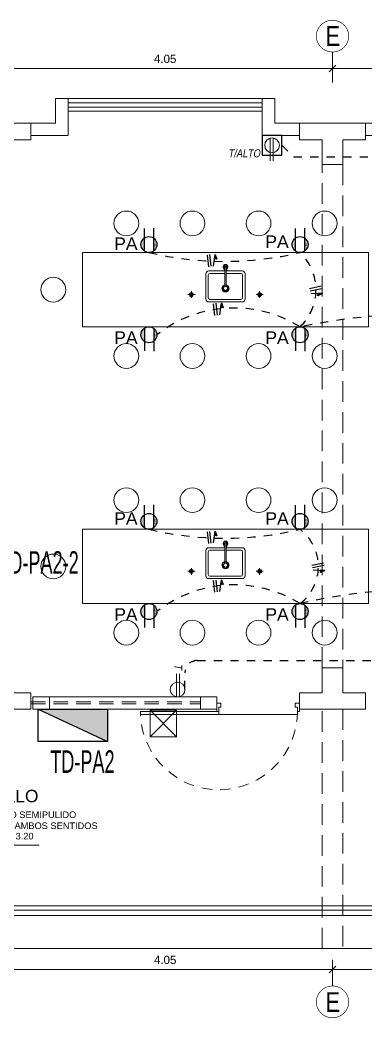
# Model space of a CAD drawing. Header units: millimetres. Extents: x 3354 to 3637, y 1117 to 1358.
# Drawn here: x 3391.22 to 3395.41, y 1125.08 to 1137.18 of the extents above; entities that cross this region are included whole.
import ezdxf

# ---------------------------------------------------------------- set-up
doc = ezdxf.new("R2010")
doc.units = ezdxf.units.MM
for name, pattern in [('DASHED', [0.75, 0.5, -0.25]), ('DASHED2', [0.375, 0.25, -0.125]), ('TRAZOS2', [0.225, 0.15, -0.075])]:
    doc.linetypes.add(name, pattern=pattern)
for name, color, linetype, lineweight in [('ACCESORIOS', 4, 'Continuous', 18), ('cables', 152, 'Continuous', 60), ('CASCO', 252, 'Continuous', 9), ('INST. TOMAC.', 3, 'DASHED', 30), ('muros', 7, 'Continuous', 5), ('TABLERO', 122, 'Continuous', 25)]:
    doc.layers.add(name, color=color, linetype=linetype, lineweight=lineweight)
for name, color, linetype in [('centro de luz', 90, 'Continuous'), ('N° cond', 141, 'Continuous'), ('TOMACORRIENTE', 240, 'Continuous')]:
    doc.layers.add(name, color=color, linetype=linetype)
doc.layers.add('Efec-muebles', color=7, linetype='Continuous', lineweight=13, true_color=0x85826f)
doc.styles.add('1', font='arial.ttf')
doc.styles.add('2-SIETE', font='ARIALN.TTF', dxfattribs={"height": 0.07})
doc.styles.add('BYE', font='ARIALN.TTF', dxfattribs={"oblique": 10, "height": 2})
doc.styles.get("Standard").update_dxf_attribs({"font": 'arial.ttf'})
doc.styles.add('style1', font='arial.ttf')
doc.styles.add('style2', font='arial.ttf')
doc.dimstyles.new('Esc  1  50', dxfattribs={"dimtxt": 0.1, "dimasz": 0.08, "dimexe": 0.2, "dimexo": 0.15, "dimgap": 0.065, "dimtad": 1, "dimzin": 4, "dimdsep": 46, "dimtxsty": 'Standard', "dimblk": 'OBLIQUE', "dimcen": 0.12, "dimdle": 0.15, "dimadec": 0, "dimazin": 0, "dimtfac": 1, "dimtix": 1, "dimtmove": 0, "dimatfit": 3, "dimldrblk": 'OBLIQUE', "dimfxl": 1, "dimarcsym": 0})

# ---------------------------------------------------------------- blocks, each defined once
blk = doc.blocks.new('lavaderok')
at = {"layer": 'Efec-muebles'}
for p, q in [((3034.3, 1661.195), (3034.122, 1661.195)), ((3034.293, 1661.245), (3034.293, 1661.234)), ((3034.3, 1661.245), (3034.293, 1661.245)), ((3034.3, 1661.234), (3034.293, 1661.234)), ((3034.3, 1661.062), (3034.3, 1661.275)), ((3034.319, 1661.062), (3034.319, 1661.275)), ((3034.327, 1661.245), (3034.319, 1661.245)), ((3034.327, 1661.234), (3034.319, 1661.234)), ((3034.497, 1661.195), (3034.319, 1661.195)), ((3034.327, 1661.245), (3034.327, 1661.234)), ((3034.102, 1661.175), (3034.102, 1660.9)), ((3034.517, 1660.9), (3034.517, 1661.175)), ((3033.897, 1660.898), (3033.897, 1660.978)), ((3034.722, 1660.898), (3034.722, 1660.978)), ((3033.943, 1660.939), (3033.856, 1660.939)), ((3034.122, 1660.88), (3034.497, 1660.88)), ((3034.767, 1660.939), (3034.68, 1660.939))]:
    blk.add_line(p, q, dxfattribs=at)
for points in [[(3034.3, 1661.225), (3034.107, 1661.225, 0.414214), (3034.072, 1661.19), (3034.072, 1660.885, 0.414214), (3034.107, 1660.85)], [(3034.107, 1660.85), (3034.512, 1660.85, 0.414214), (3034.547, 1660.885), (3034.547, 1661.19, 0.414214), (3034.512, 1661.225), (3034.319, 1661.225)]]:
    blk.add_lwpolyline(points, format="xyb", dxfattribs=at)
for centre, radius in [((3033.897, 1660.939), 0.0242), ((3033.897, 1660.939), 0.015), ((3033.897, 1660.939), 0.00883), ((3034.31, 1661.013), 0.025), ((3034.722, 1660.939), 0.0242), ((3034.722, 1660.939), 0.015), ((3034.722, 1660.939), 0.00883)]:
    blk.add_circle(centre, radius, dxfattribs=at)
for centre, radius, start, end in [((3034.122, 1661.175), 0.02, 90, 180), ((3034.31, 1661.275), 0.0296, 288.7841, 251.2159), ((3034.31, 1661.275), 0.0226, 294.9499, 245.0501), ((3034.31, 1661.275), 0.00952, 0, 180), ((3034.497, 1661.175), 0.02, 0, 90), ((3034.31, 1661.062), 0.0125, 139.6408, 40.3592), ((3034.31, 1661.013), 0.0428, 103.9271, 76.0729), ((3034.31, 1661.013), 0.0383, 99.4862, 80.5138), ((3034.31, 1661.062), 0.00953, 180, 0), ((3034.122, 1660.9), 0.02, 180, 270), ((3034.497, 1660.9), 0.02, 270, 0)]:
    blk.add_arc(centre, radius, start, end, dxfattribs=at)
blk = doc.blocks.new('_Oblique')
at = {"color": 0, "linetype": 'ByBlock', "lineweight": -2}
blk.add_line((-0.5, -0.5), (0.5, 0.5), dxfattribs=at)
blk = doc.blocks.new('*D342')
at = {"layer": 'CASCO', "color": 0, "lineweight": -2, "transparency": 16777216}
for p, q in [((3368.486, 1257.703), (3368.486, 1258.066)), ((3372.536, 1257.698), (3372.536, 1258.066)), ((3368.336, 1257.866), (3372.686, 1257.866))]:
    blk.add_line(p, q, dxfattribs=at)
at = {"layer": 'Defpoints', "color": 0, "transparency": 16777216}
for p in [(3372.536, 1257.866), (3368.486, 1257.553), (3372.536, 1257.548)]:
    blk.add_point(p, dxfattribs=at)
at = {"layer": 'CASCO', "color": 0, "lineweight": -2, "transparency": 16777216, "xscale": 0.08, "yscale": 0.08, "zscale": 0.08, "rotation": 180}
blk.add_blockref('_Oblique', (3368.486, 1257.866), dxfattribs=at)
at = {"layer": 'CASCO', "color": 0, "lineweight": -2, "transparency": 16777216, "xscale": 0.08, "yscale": 0.08, "zscale": 0.08}
blk.add_blockref('_Oblique', (3372.536, 1257.866), dxfattribs=at)
at = {"layer": 'CASCO', "color": 0, "transparency": 16777216, "insert": (3370.511, 1257.982), "char_height": 0.1, "attachment_point": 5}
blk.add_mtext('4.05', dxfattribs=at)
blk = doc.blocks.new('*D343')
at = {"layer": 'CASCO', "color": 0, "lineweight": -2, "transparency": 16777216}
for p, q in [((3372.536, 1257.698), (3372.536, 1258.066)), ((3376.586, 1257.698), (3376.586, 1258.066)), ((3372.386, 1257.866), (3376.736, 1257.866))]:
    blk.add_line(p, q, dxfattribs=at)
at = {"layer": 'Defpoints', "color": 0, "transparency": 16777216}
for p in [(3376.586, 1257.866), (3372.536, 1257.548), (3376.586, 1257.548)]:
    blk.add_point(p, dxfattribs=at)
at = {"layer": 'CASCO', "color": 0, "lineweight": -2, "transparency": 16777216, "xscale": 0.08, "yscale": 0.08, "zscale": 0.08, "rotation": 180}
blk.add_blockref('_Oblique', (3372.536, 1257.866), dxfattribs=at)
at = {"layer": 'CASCO', "color": 0, "lineweight": -2, "transparency": 16777216, "xscale": 0.08, "yscale": 0.08, "zscale": 0.08}
blk.add_blockref('_Oblique', (3376.586, 1257.866), dxfattribs=at)
at = {"layer": 'CASCO', "color": 0, "transparency": 16777216, "insert": (3374.561, 1257.982), "char_height": 0.1, "attachment_point": 5}
blk.add_mtext('4.05', dxfattribs=at)
blk = doc.blocks.new('*D354')
at = {"layer": 'CASCO', "color": 0, "lineweight": -2, "transparency": 16777216}
for p, q in [((3368.486, 1247.064), (3368.486, 1246.749)), ((3372.536, 1247.068), (3372.536, 1246.749)), ((3368.336, 1246.949), (3372.686, 1246.949))]:
    blk.add_line(p, q, dxfattribs=at)
at = {"layer": 'Defpoints', "color": 0, "transparency": 16777216}
for p in [(3368.486, 1247.214), (3372.536, 1247.218), (3372.536, 1246.949)]:
    blk.add_point(p, dxfattribs=at)
at = {"layer": 'CASCO', "color": 0, "lineweight": -2, "transparency": 16777216, "xscale": 0.08, "yscale": 0.08, "zscale": 0.08, "rotation": 180}
blk.add_blockref('_Oblique', (3368.486, 1246.949), dxfattribs=at)
at = {"layer": 'CASCO', "color": 0, "lineweight": -2, "transparency": 16777216, "xscale": 0.08, "yscale": 0.08, "zscale": 0.08}
blk.add_blockref('_Oblique', (3372.536, 1246.949), dxfattribs=at)
at = {"layer": 'CASCO', "color": 0, "transparency": 16777216, "insert": (3370.511, 1247.065), "char_height": 0.1, "attachment_point": 5}
blk.add_mtext('4.05', dxfattribs=at)
blk = doc.blocks.new('*D355')
at = {"layer": 'CASCO', "color": 0, "lineweight": -2, "transparency": 16777216}
for p, q in [((3372.536, 1247.068), (3372.536, 1246.749)), ((3376.586, 1247.068), (3376.586, 1246.749)), ((3372.386, 1246.949), (3376.736, 1246.949))]:
    blk.add_line(p, q, dxfattribs=at)
at = {"layer": 'Defpoints', "color": 0, "transparency": 16777216}
for p in [(3372.536, 1247.218), (3376.586, 1247.218), (3376.586, 1246.949)]:
    blk.add_point(p, dxfattribs=at)
at = {"layer": 'CASCO', "color": 0, "lineweight": -2, "transparency": 16777216, "xscale": 0.08, "yscale": 0.08, "zscale": 0.08, "rotation": 180}
blk.add_blockref('_Oblique', (3372.536, 1246.949), dxfattribs=at)
at = {"layer": 'CASCO', "color": 0, "lineweight": -2, "transparency": 16777216, "xscale": 0.08, "yscale": 0.08, "zscale": 0.08}
blk.add_blockref('_Oblique', (3376.586, 1246.949), dxfattribs=at)
at = {"layer": 'CASCO', "color": 0, "transparency": 16777216, "insert": (3374.561, 1247.065), "char_height": 0.1, "attachment_point": 5}
blk.add_mtext('4.05', dxfattribs=at)
blk = doc.blocks.new('dtyrdyt')
at = {"layer": 'CASCO'}
h = blk.add_hatch(color=256, dxfattribs=at)
h.paths.add_polyline_path([(850.126, 424.939), (850.167, 424.939, 0.414214), (850.126, 424.98)])
h.paths.add_polyline_path([(850.126, 424.898), (850.126, 424.939), (850.084, 424.939, 0.414214)])
blk.add_hatch(color=256, dxfattribs=at).paths.add_polyline_path([(850.126, 424.839), (850.057, 424.867), (850.049, 424.849), (850.126, 424.818), (850.202, 424.849), (850.194, 424.867)])
for p, q in [((850.126, 424.939), (850.126, 425.084)), ((849.981, 424.939), (850.981, 424.939)), ((850.126, 424.818), (850.049, 424.849)), ((850.126, 424.839), (850.057, 424.867)), ((850.126, 424.939), (850.126, 424.795)), ((850.126, 424.839), (850.194, 424.867)), ((850.126, 424.818), (850.202, 424.849)), ((850.202, 424.849), (850.194, 424.867))]:
    blk.add_line(p, q, dxfattribs=at)
for radius in [0.0578, 0.0413]:
    blk.add_circle((850.126, 424.939), radius, dxfattribs=at)
blk = doc.blocks.new('THT')
for p, q in [((-1.074, 0.413), (-1.014, 0.413)), ((-1.074, 0.293), (-1.074, 0.413)), ((-1.044, 0.293), (-1.074, 0.293)), ((-1.044, 0.353), (-1.044, 0.293)), ((-1.014, 0.353), (-1.044, 0.353)), ((-1.014, 0.413), (-1.014, 0.353)), ((0.126, 0.413), (0.066, 0.413)), ((0.066, 0.413), (0.066, 0.353)), ((0.066, 0.353), (0.096, 0.353)), ((0.096, 0.353), (0.096, 0.293)), ((0.096, 0.293), (0.126, 0.293)), ((0.096, 0.293), (0.096, 0.245)), ((1.236, 0.293), (0.096, 0.293)), ((0.126, 0.293), (0.126, 0.413)), ((1.236, 0.245), (1.236, 0.293)), ((0.096, 0.245), (-1.044, 0.245)), ((0.096, 0.245), (1.236, 0.245))]:
    blk.add_line(p, q)
at = {"linetype": 'TRAZOS2'}
blk.add_arc((0.096, 0.293), 1.14, 180, 357.5868, dxfattribs=at)
blk = doc.blocks.new('TABLERO ELECTRICO')
at = {"layer": 'TABLERO'}
blk.add_hatch(color=256, dxfattribs=at).paths.add_polyline_path([(138.888, 62.418), (138.888, 61.688), (139.228, 62.418)])
blk.add_line((138.888, 61.688), (139.228, 62.418), dxfattribs=at)
blk.add_lwpolyline([(139.228, 62.418), (139.228, 61.688), (138.888, 61.688), (138.888, 62.418)], close=True, dxfattribs=at)
blk = doc.blocks.new('T')
at = {"color": 4, "linetype": 'Continuous', "lineweight": 20, "ltscale": 0.1}
for p, q in [((-49.2221, 238.5732), (-49.433, 238.5732)), ((-49.2221, 238.5443), (-49.433, 238.5443))]:
    blk.add_line(p, q, dxfattribs=at)
blk.add_circle((-49.2892, 238.5559), 0.0671, dxfattribs=at)
blk = doc.blocks.new('tc')
at = {"layer": 'cables', "xscale": 1.320000000000436, "yscale": 1.320000000000436, "zscale": 1.320000000000436}
blk.add_blockref('T', (3434.581, 833.171), dxfattribs=at)
at = {"style": 'BYE', "oblique": 10}
blk.add_text('T', height=0.0964, dxfattribs=at).set_placement((3369.209, 1148.025))
blk = doc.blocks.new('CAJA DE PASO CUADRADO')
at = {"layer": 'ACCESORIOS', "linetype": 'Continuous', "lineweight": 20, "ltscale": 0.1}
for p, q in [((3457.161, 1211.357), (3457.482, 1211.036)), ((3457.482, 1211.357), (3457.161, 1211.036))]:
    blk.add_line(p, q, dxfattribs=at)
blk.add_lwpolyline([(3457.482, 1211.357), (3457.161, 1211.357), (3457.161, 1211.036), (3457.482, 1211.036)], close=True, dxfattribs=at)
blk = doc.blocks.new('2 PISO')
at = {"layer": 'CASCO', "lineweight": 0}
blk.add_line((3371.686, 1257.503), (3369.336, 1257.503), dxfattribs=at)
at = {"layer": 'CASCO', "ltscale": 2}
blk.add_line((3369.336, 1257.349), (3371.686, 1257.349), dxfattribs=at)
at = {"layer": 'CASCO'}
blk.add_line((3372.561, 1250.603), (3372.411, 1250.603), dxfattribs=at)
at = {"layer": 'CASCO', "ltscale": 2, "const_width": 0.0076}
for points in [[(3372.733, 1258.263, 0.951688), (3372.339, 1258.263, 1)], [(3372.733, 1246.552, -0.951688), (3372.339, 1246.552, -1)]]:
    blk.add_lwpolyline(points, format="xyb", close=True, dxfattribs=at)
at = {"layer": 'CASCO', "ltscale": 2}
for points in [[(3369.336, 1257.503), (3369.186, 1257.503), (3369.186, 1257.203), (3368.886, 1257.203), (3368.886, 1257.053), (3369.336, 1257.053)], [(3372.136, 1257.203), (3371.836, 1257.203), (3371.836, 1257.503), (3371.686, 1257.503), (3371.686, 1257.053), (3372.136, 1257.053)], [(3373.386, 1257.503), (3373.236, 1257.503), (3373.236, 1257.203), (3372.936, 1257.203), (3372.936, 1257.053), (3373.386, 1257.053)], [(3369.111, 1250.253), (3370.94, 1250.253), (3370.94, 1250.103), (3369.111, 1250.103)]]:
    blk.add_lwpolyline(points, close=True, dxfattribs=at)
at = {"layer": 'CASCO'}
for points in [[(3369.336, 1257.449), (3371.686, 1257.449), (3371.686, 1257.399), (3369.336, 1257.399), (3369.336, 1257.449)], [(3368.086, 1257.003), (3368.086, 1257.203), (3368.886, 1257.203), (3368.886, 1257.003), (3368.086, 1257.003)], [(3368.086, 1250.103), (3368.086, 1250.303), (3368.886, 1250.303), (3368.886, 1250.103), (3368.086, 1250.103)]]:
    blk.add_lwpolyline(points, dxfattribs=at)
for points in [[(3372.136, 1257.003), (3372.411, 1257.003), (3372.411, 1256.703), (3372.661, 1256.703), (3372.661, 1257.003), (3372.936, 1257.003), (3372.936, 1257.203), (3372.936, 1257.203), (3372.136, 1257.203), (3372.136, 1257.203)], [(3372.136, 1250.303), (3372.411, 1250.303), (3372.411, 1250.603), (3372.661, 1250.603), (3372.661, 1250.303), (3372.936, 1250.303), (3372.936, 1250.103), (3372.661, 1250.103), (3372.411, 1250.103), (3372.136, 1250.103)], [(3369.111, 1250.103), (3368.911, 1250.103), (3368.911, 1250.253), (3369.111, 1250.253)], [(3371.136, 1250.103), (3370.94, 1250.103), (3370.94, 1250.253), (3371.136, 1250.253)]]:
    blk.add_lwpolyline(points, close=True, dxfattribs=at)
at = {"layer": 'CASCO', "linetype": 'DASHED2', "lineweight": 5}
blk.add_lwpolyline([(3372.411, 1256.703), (3372.661, 1256.703), (3372.661, 1250.603), (3372.411, 1250.603)], close=True, dxfattribs=at)
at = {"layer": 'CASCO', "linetype": 'DASHED2', "ltscale": 0.7}
for points in [[(3368.886, 1250.191), (3370.94, 1250.191)], [(3368.886, 1250.168), (3370.94, 1250.168)]]:
    blk.add_lwpolyline(points, dxfattribs=at)
at = {"layer": 'CASCO', "linetype": 'DASHED2', "lineweight": 5}
blk.add_lwpolyline([(3372.411, 1247.203), (3372.411, 1250.103), (3372.661, 1250.103), (3372.661, 1247.203)], dxfattribs=at)
at = {"layer": 'CASCO', "lineweight": 0}
blk.add_lwpolyline([(3380.586, 1247.719), (3380.586, 1247.669), (3356.372, 1247.669), (3356.372, 1247.719)], close=True, dxfattribs=at)
blk.add_lwpolyline([(3380.761, 1247.603), (3380.761, 1247.603), (3356.211, 1247.603), (3356.211, 1247.603)], dxfattribs=at)
at = {"layer": 'CASCO', "lineweight": 0, "ltscale": 0.5}
blk.add_lwpolyline([(3356.211, 1247.203), (3356.211, 1247.203), (3380.761, 1247.203), (3380.761, 1247.203)], dxfattribs=at)
at = {"layer": 'CASCO', "xscale": -0.833352957778536, "yscale": 0.8333529582442725, "zscale": 0.8333529577915336}
blk.add_blockref('THT', (3371.241, 1249.833), dxfattribs=at)
at = {"layer": 'CASCO'}
blk.add_blockref('dtyrdyt', (2518.005, 823.517), dxfattribs=at)
at = {"layer": 'CASCO', "style": 'style1', "width": 0.8}
for p in [(3372.45, 1258.14), (3372.45, 1246.434)]:
    blk.add_text('E', height=0.24, dxfattribs=at).set_placement(p)
at = {"layer": 'CASCO', "style": '1'}
blk.add_text('N.P.T.  + 3.20', height=0.08, dxfattribs=at).set_placement((3368.226, 1248.525))
at = {"layer": 'CASCO', "insert": (3368.541, 1249.05), "char_height": 0.15, "width": 4.61659, "attachment_point": 5, "style": 'style2'}
blk.add_mtext('\\A1;PASILLO', dxfattribs=at)
at = {"layer": 'CASCO', "lineweight": 5, "insert": (3368.647, 1248.635), "char_height": 0.07998, "width": 2.09636, "attachment_point": 8, "style": '1'}
blk.add_mtext('PISO CEMENTO SEMIPULIDO \\PY BRUÑADO @ 1.00 AMBOS SENTIDOS', dxfattribs=at)
at = {"layer": 'CASCO'}
for base, p1, p2, picture, middle in [((3372.536, 1257.866), (3368.486, 1257.553), (3372.536, 1257.548), '*D342', (3370.511, 1257.982)), ((3376.586, 1257.866), (3372.536, 1257.548), (3376.586, 1257.548), '*D343', (3374.561, 1257.982)), ((3372.536, 1246.949), (3368.486, 1247.214), (3372.536, 1247.218), '*D354', (3370.511, 1247.065)), ((3376.586, 1246.949), (3372.536, 1247.218), (3376.586, 1247.218), '*D355', (3374.561, 1247.065))]:
    dim = blk.add_linear_dim(base=base, p1=p1, p2=p2, dimstyle='Esc  1  50', dxfattribs=at)
    dim.commit()
    dim.dimension.update_dxf_attribs({"geometry": picture, "text_midpoint": middle})

msp = doc.modelspace()

# ---------------------------------------------------------------- hatches: boundary and pattern name
at = {"lineweight": 5}
h = msp.add_hatch(color=92, dxfattribs=at)
h.paths.add_polyline_path([(3392.842, 1134.534, -0.239232), (3392.881, 1134.456, -0.239232), (3392.842, 1134.378)])
h.paths.add_polyline_path([(3392.73, 1134.376, -0.247934), (3392.688, 1134.456, -0.247934), (3392.73, 1134.535)])
h.paths.add_polyline_path([(3392.87, 1134.424), (3392.87, 1134.482), (3392.846, 1134.482), (3392.846, 1134.424)], flags=24)
h = msp.add_hatch(color=92, dxfattribs=at)
h.paths.add_polyline_path([(3394.67, 1134.534, -0.239232), (3394.71, 1134.456, -0.239232), (3394.67, 1134.378)])
h.paths.add_polyline_path([(3394.559, 1134.376, -0.247934), (3394.517, 1134.456, -0.247934), (3394.559, 1134.535)])
h.paths.add_polyline_path([(3394.699, 1134.424), (3394.699, 1134.482), (3394.674, 1134.482), (3394.674, 1134.424)], flags=24)
h = msp.add_hatch(color=92, dxfattribs=at)
h.paths.add_polyline_path([(3392.842, 1133.285, 0.239232), (3392.881, 1133.363, 0.239232), (3392.842, 1133.441)])
h.paths.add_polyline_path([(3392.73, 1133.443, 0.247934), (3392.688, 1133.363, 0.247934), (3392.73, 1133.283)])
h.paths.add_polyline_path([(3392.87, 1133.395), (3392.87, 1133.337), (3392.846, 1133.337), (3392.846, 1133.395)], flags=24)
h = msp.add_hatch(color=92, dxfattribs=at)
h.paths.add_polyline_path([(3394.67, 1133.285, 0.239232), (3394.71, 1133.363, 0.239232), (3394.67, 1133.441)])
h.paths.add_polyline_path([(3394.559, 1133.443, 0.247934), (3394.517, 1133.363, 0.247934), (3394.559, 1133.283)])
h.paths.add_polyline_path([(3394.699, 1133.395), (3394.699, 1133.337), (3394.674, 1133.337), (3394.674, 1133.395)], flags=24)
h = msp.add_hatch(color=92, dxfattribs=at)
h.paths.add_polyline_path([(3392.842, 1131.18, -0.239232), (3392.881, 1131.102, -0.239232), (3392.842, 1131.024)])
h.paths.add_polyline_path([(3392.73, 1131.023, -0.247934), (3392.688, 1131.102, -0.247934), (3392.73, 1131.182)])
h.paths.add_polyline_path([(3392.87, 1131.07), (3392.87, 1131.128), (3392.846, 1131.128), (3392.846, 1131.07)], flags=24)
h = msp.add_hatch(color=92, dxfattribs=at)
h.paths.add_polyline_path([(3394.67, 1131.18, -0.239232), (3394.71, 1131.102, -0.239232), (3394.67, 1131.024)])
h.paths.add_polyline_path([(3394.559, 1131.023, -0.247934), (3394.517, 1131.102, -0.247934), (3394.559, 1131.182)])
h.paths.add_polyline_path([(3394.699, 1131.07), (3394.699, 1131.128), (3394.674, 1131.128), (3394.674, 1131.07)], flags=24)
h = msp.add_hatch(color=92, dxfattribs=at)
h.paths.add_polyline_path([(3392.842, 1129.932, 0.239232), (3392.881, 1130.009, 0.239232), (3392.842, 1130.087)])
h.paths.add_polyline_path([(3392.73, 1130.089, 0.247934), (3392.688, 1130.009, 0.247934), (3392.73, 1129.93)])
h.paths.add_polyline_path([(3392.87, 1130.041), (3392.87, 1129.983), (3392.846, 1129.983), (3392.846, 1130.041)], flags=24)
h = msp.add_hatch(color=92, dxfattribs=at)
h.paths.add_polyline_path([(3394.67, 1129.932, 0.239232), (3394.71, 1130.009, 0.239232), (3394.67, 1130.087)])
h.paths.add_polyline_path([(3394.559, 1130.089, 0.247934), (3394.517, 1130.009, 0.247934), (3394.559, 1129.93)])
h.paths.add_polyline_path([(3394.699, 1130.041), (3394.699, 1129.983), (3394.674, 1129.983), (3394.674, 1130.041)], flags=24)
at = {"layer": 'N° cond'}
for points in [[(3393.588, 1134.337), (3393.58, 1134.283), (3393.607, 1134.279)], [(3394.886, 1133.861), (3394.831, 1133.863), (3394.83, 1133.836)], [(3393.662, 1133.748), (3393.654, 1133.694), (3393.681, 1133.69)], [(3393.588, 1130.984), (3393.58, 1130.929), (3393.607, 1130.926)], [(3394.915, 1130.507), (3394.86, 1130.51), (3394.859, 1130.483)], [(3393.662, 1130.394), (3393.654, 1130.34), (3393.681, 1130.336)]]:
    msp.add_hatch(color=3, dxfattribs=at).paths.add_polyline_path(points)

# ---------------------------------------------------------------- linework, layer by layer
msp.add_lwpolyline([(3394.156, 1135.776), (3394.156, 1135.539), (3394.394, 1135.539), (3394.394, 1135.776)], close=True)
at = {"layer": 'Efec-muebles', "lineweight": 5}
for points in [[(3395.441, 1134.359), (3395.441, 1133.459), (3391.981, 1133.459), (3391.981, 1134.359)], [(3395.441, 1131.006), (3395.441, 1130.106), (3391.981, 1130.106), (3391.981, 1131.006)]]:
    msp.add_lwpolyline(points, close=True, dxfattribs=at)
for centre in [(3392.511, 1134.712), (3393.311, 1134.712), (3394.111, 1134.712), (3394.911, 1134.712), (3391.628, 1133.909), (3391.628, 1133.909), (3392.511, 1133.106), (3393.311, 1133.106), (3394.111, 1133.106), (3394.911, 1133.106), (3392.511, 1131.359), (3393.311, 1131.359), (3394.111, 1131.359), (3394.911, 1131.359), (3391.628, 1130.556), (3391.628, 1130.556), (3392.511, 1129.753), (3393.311, 1129.753), (3394.111, 1129.753), (3394.911, 1129.753)]:
    msp.add_circle(centre, 0.15, dxfattribs=at)
at = {"layer": 'INST. TOMAC.', "color": 7, "ltscale": 0.15}
msp.add_lwpolyline([(3394.394, 1135.658), (3394.535, 1135.517), (3402.019, 1135.517)], dxfattribs=at)
msp.add_lwpolyline([(3393.22, 1129.069), (3393.22, 1129.266, -0.414214), (3393.37, 1129.416), (3397.865, 1129.416, -0.414214), (3398.015, 1129.266), (3398.015, 1129.065)], format="xyb", dxfattribs=at)
for centre, radius, start, end in [((3393.699, 1138.194), 3.942, 256.5891, 283.4109), ((3394.184, 1133.909), 0.622, 313.6524, 46.3476), ((3393.816, 1132.176), 1.511, 58.1572, 128.2179), ((3396.176, 1125.858), 7.76, 78.3792, 101.6208), ((3393.699, 1134.84), 3.942, 256.5891, 283.4109), ((3394.268, 1130.556), 0.567, 307.4801, 52.5199), ((3393.816, 1128.822), 1.511, 58.1572, 128.2179), ((3396.115, 1123.659), 6.62, 76.2831, 103.1159)]:
    msp.add_arc(centre, radius, start, end, dxfattribs=at)
at = {"layer": 'N° cond', "color": 0, "ltscale": 0.5}
for p, q in [((3393.509, 1134.186), (3393.492, 1134.328)), ((3393.539, 1134.192), (3393.523, 1134.334)), ((3393.567, 1134.195), (3393.588, 1134.337)), ((3394.727, 1133.924), (3394.867, 1133.955)), ((3394.736, 1133.894), (3394.876, 1133.925)), ((3394.742, 1133.867), (3394.886, 1133.861)), ((3393.583, 1133.596), (3393.567, 1133.739)), ((3393.614, 1133.602), (3393.598, 1133.744)), ((3393.641, 1133.605), (3393.662, 1133.748)), ((3393.509, 1130.832), (3393.492, 1130.974)), ((3393.539, 1130.838), (3393.523, 1130.98)), ((3393.567, 1130.841), (3393.588, 1130.984)), ((3394.756, 1130.571), (3394.896, 1130.601)), ((3394.765, 1130.541), (3394.905, 1130.571)), ((3394.771, 1130.514), (3394.915, 1130.507)), ((3393.583, 1130.243), (3393.567, 1130.385)), ((3393.614, 1130.249), (3393.598, 1130.391)), ((3393.641, 1130.252), (3393.662, 1130.394))]:
    msp.add_line(p, q, dxfattribs=at)
at = {"layer": 'N° cond', "color": 3}
for points in [[(3393.588, 1134.337), (3393.579, 1134.28), (3393.58, 1134.282), (3393.588, 1134.337), (3393.607, 1134.279), (3393.58, 1134.283)], [(3394.886, 1133.861), (3394.828, 1133.863), (3394.83, 1133.863), (3394.886, 1133.861), (3394.83, 1133.836), (3394.831, 1133.863)], [(3393.662, 1133.748), (3393.654, 1133.691), (3393.654, 1133.692), (3393.662, 1133.748), (3393.681, 1133.69), (3393.654, 1133.694)], [(3393.588, 1130.984), (3393.579, 1130.927), (3393.58, 1130.928), (3393.588, 1130.984), (3393.607, 1130.926), (3393.58, 1130.929)], [(3394.915, 1130.507), (3394.858, 1130.51), (3394.859, 1130.51), (3394.915, 1130.507), (3394.859, 1130.483), (3394.86, 1130.51)], [(3393.662, 1130.394), (3393.654, 1130.337), (3393.654, 1130.339), (3393.662, 1130.394), (3393.681, 1130.336), (3393.654, 1130.34)]]:
    msp.add_lwpolyline(points, dxfattribs=at)
at = {"layer": 'TOMACORRIENTE'}
for p, q in [((3392.73, 1134.375), (3392.73, 1134.65)), ((3392.842, 1134.378), (3392.842, 1134.654)), ((3394.559, 1134.375), (3394.559, 1134.65)), ((3394.67, 1134.378), (3394.67, 1134.654)), ((3392.73, 1133.443), (3392.73, 1133.168)), ((3392.842, 1133.441), (3392.842, 1133.165)), ((3394.559, 1133.443), (3394.559, 1133.168)), ((3394.67, 1133.441), (3394.67, 1133.165)), ((3392.73, 1131.022), (3392.73, 1131.297)), ((3392.842, 1131.025), (3392.842, 1131.301)), ((3394.559, 1131.022), (3394.559, 1131.297)), ((3394.67, 1131.025), (3394.67, 1131.301)), ((3392.73, 1130.09), (3392.73, 1129.815)), ((3392.842, 1130.087), (3392.842, 1129.811)), ((3394.559, 1130.09), (3394.559, 1129.815)), ((3394.67, 1130.087), (3394.67, 1129.811))]:
    msp.add_line(p, q, dxfattribs=at)
at = {"layer": 'TOMACORRIENTE', "color": 3}
for centre in [(3392.785, 1134.456), (3394.613, 1134.456), (3392.785, 1133.363), (3394.613, 1133.363), (3392.785, 1131.102), (3394.613, 1131.102), (3392.785, 1130.009), (3394.613, 1130.009)]:
    msp.add_circle(centre, 0.0965, dxfattribs=at)

# ---------------------------------------------------------------- block references
at = {"rotation": 270}
msp.add_blockref('tc', (2245.067, 4498.584), dxfattribs=at)
at = {"layer": 'ACCESORIOS', "xscale": 1.001, "yscale": 1.001, "zscale": 1.001}
msp.add_blockref('CAJA DE PASO CUADRADO', (-67.82, -83.755), dxfattribs=at)
at = {"layer": 'cables', "xscale": 1.320000000000436, "yscale": 1.320000000000436, "zscale": 1.320000000000436, "rotation": 90}
msp.add_blockref('T', (3709.168, 1200.72), dxfattribs=at)
at = {"layer": 'CASCO'}
msp.add_blockref('2 PISO', (22.47, -121.277), dxfattribs=at)
at = {"layer": 'Efec-muebles', "lineweight": 5}
msp.add_blockref('lavaderok', (359.401, -530.442), dxfattribs=at)
at = {"layer": 'muros'}
msp.add_blockref('lavaderok', (359.401, -527.089), dxfattribs=at)
at = {"layer": 'TABLERO', "xscale": 1.151306956799999, "yscale": 1.151306956799999, "zscale": 1.151306956799999, "rotation": 270.0000021777747}
msp.add_blockref('TABLERO ELECTRICO', (3320.421, 1288.729), dxfattribs=at)

# ---------------------------------------------------------------- texts
at = {"style": 'BYE', "oblique": 10}
msp.add_text('T/ALTO', height=0.0964, dxfattribs=at).set_placement((3393.743, 1135.513))
at = {"layer": 'centro de luz', "color": 0, "char_height": 0.016, "width": 0.52957, "rotation": 270}
for insert, attachment_point in [((3392.866, 1134.428), 3), ((3394.695, 1134.428), 3), ((3392.866, 1133.391), 1), ((3394.695, 1133.391), 1), ((3392.866, 1131.074), 3), ((3394.695, 1131.074), 3), ((3392.866, 1130.037), 1), ((3394.695, 1130.037), 1)]:
    msp.add_mtext('{\\C254;MCM}', dxfattribs=dict(at, insert=insert, attachment_point=attachment_point))
at = {"layer": 'TABLERO', "style": '2-SIETE', "width": 0.7}
for s, p in [('STD-PA2-2', (3390.815, 1130.467, 0.112)), ('TD-PA2', (3391.59, 1128.054, 0.112))]:
    msp.add_text(s, height=0.2733, rotation=0.0173, dxfattribs=at).set_placement(p)
at = {"layer": 'TOMACORRIENTE', "char_height": 0.1517, "width": 0.06091}
for insert, attachment_point in [((3394.476, 1134.415), 9), ((3392.647, 1134.542), 3), ((3392.647, 1133.404), 3), ((3394.476, 1133.404), 3), ((3392.647, 1131.061), 9), ((3394.476, 1131.061), 9), ((3392.647, 1130.05), 3), ((3394.476, 1130.05), 3)]:
    msp.add_mtext('PA', dxfattribs=dict(at, insert=insert, attachment_point=attachment_point))

doc.saveas('drawing.dxf')
